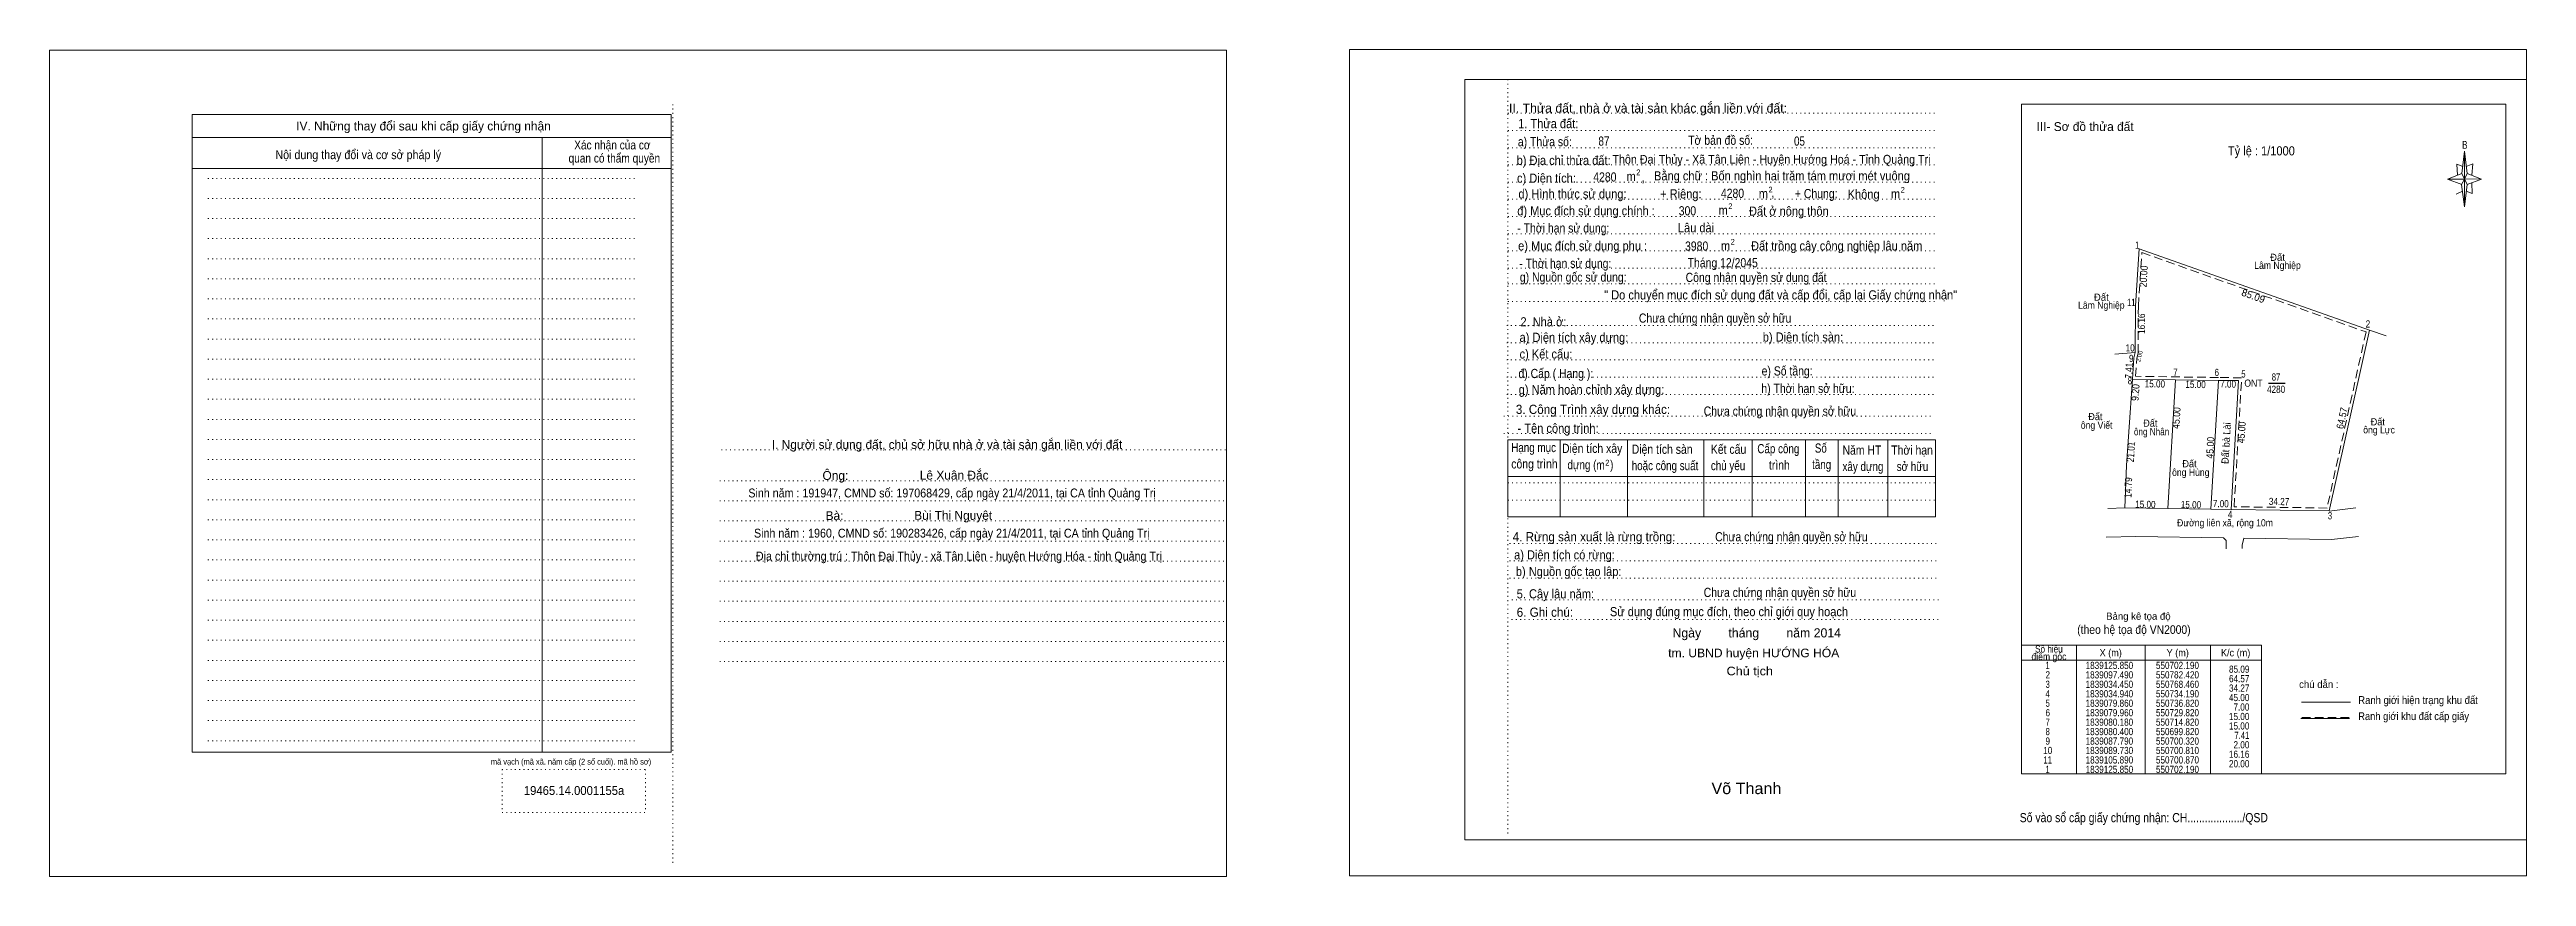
# Model space of a CAD drawing. Header units: metres. Extents: x 549264 to 550127, y 1838727 to 1839015.
import ezdxf
from ezdxf.enums import TextEntityAlignment as Align

# ---------------------------------------------------------------- set-up
doc = ezdxf.new("R2010")
doc.units = ezdxf.units.M
doc.linetypes.add('DOTTED', pattern=[1.5, 0.3, -1.2])
doc.linetypes.add('MEDIUM_DASHED', pattern=[4.5, 3, -1.5])
for name, color, linetype, lineweight in [('1', 7, 'DOTTED', 13), ('10', 7, 'Continuous', 13), ('2', 7, 'Continuous', 13), ('30', 7, 'Continuous', 13), ('50', 7, 'Continuous', 13), ('63', 7, 'Continuous', 13)]:
    doc.layers.add(name, color=color, linetype=linetype, lineweight=lineweight)
for name, color, linetype in [('11', 7, 'Continuous'), ('18', 7, 'Continuous'), ('20', 7, 'Continuous'), ('29', 7, 'Continuous'), ('3', 7, 'Continuous'), ('9', 7, 'Continuous')]:
    doc.layers.add(name, color=color, linetype=linetype)

msp = doc.modelspace()

# ---------------------------------------------------------------- linework, layer by layer
at = {"layer": '1', "linetype": 'Continuous'}
for p, q in [((549757.12, 1839004.35), (550127.32, 1839004.35)), ((549757.12, 1839004.35), (549757.12, 1838739.35)), ((550127.32, 1839004.35), (550127.32, 1838739.35)), ((549757.12, 1838739.35), (550127.32, 1838739.35))]:
    msp.add_line(p, q, dxfattribs=at)
at = {"layer": '1'}
for p, q in [((549772.12, 1839004.35), (549772.12, 1838741.55)), ((549481.02, 1838995.65), (549481.02, 1838730.65)), ((549772.12, 1838992.55), (549921.22, 1838992.55)), ((549772.12, 1838986.55), (549921.22, 1838986.55)), ((549772.12, 1838980.55), (549921.22, 1838980.55)), ((549772.12, 1838974.55), (549921.22, 1838974.55)), ((549318.82, 1838969.85), (549467.92, 1838969.85)), ((549772.12, 1838968.55), (549921.22, 1838968.55)), ((549318.82, 1838962.85), (549467.92, 1838962.85)), ((549318.82, 1838955.85), (549467.92, 1838955.85)), ((549772.12, 1838962.55), (549921.22, 1838962.55)), ((549772.12, 1838956.55), (549921.22, 1838956.55)), ((549318.82, 1838948.85), (549467.92, 1838948.85)), ((549772.12, 1838950.55), (549921.22, 1838950.55)), ((549318.82, 1838941.85), (549467.92, 1838941.85)), ((549772.12, 1838944.55), (549921.22, 1838944.55)), ((549772.12, 1838938.55), (549921.22, 1838938.55)), ((549318.82, 1838934.85), (549467.92, 1838934.85)), ((549772.12, 1838933.05), (549921.22, 1838933.05)), ((549318.82, 1838927.85), (549467.92, 1838927.85)), ((549772.12, 1838926.95), (549921.22, 1838926.95)), ((549318.82, 1838920.85), (549467.92, 1838920.85)), ((549318.82, 1838913.85), (549467.92, 1838913.85)), ((549771.72, 1838918.55), (549920.82, 1838918.55)), ((549771.72, 1838912.55), (549920.82, 1838912.55)), ((549318.82, 1838906.85), (549467.92, 1838906.85)), ((549771.72, 1838906.55), (549920.82, 1838906.55)), ((549318.82, 1838899.85), (549467.92, 1838899.85)), ((549771.72, 1838900.55), (549920.82, 1838900.55)), ((549318.82, 1838892.85), (549467.92, 1838892.85)), ((549770.72, 1838886.95), (549919.82, 1838886.95)), ((549771.72, 1838894.55), (549920.82, 1838894.55)), ((549318.82, 1838885.85), (549467.92, 1838885.85)), ((549318.82, 1838878.85), (549467.92, 1838878.85)), ((549770.72, 1838880.95), (549919.82, 1838880.95)), ((549318.82, 1838871.85), (549467.92, 1838871.85)), ((549497.92, 1838875.25), (549674.02, 1838875.25)), ((549318.82, 1838864.85), (549467.92, 1838864.85)), ((549497.32, 1838864.45), (549673.42, 1838864.45)), ((549772.12, 1838863.75), (549921.22, 1838863.75)), ((549318.82, 1838857.85), (549467.92, 1838857.85)), ((549497.32, 1838857.45), (549673.42, 1838857.45)), ((549772.12, 1838857.75), (549921.22, 1838857.75)), ((549318.82, 1838850.85), (549467.92, 1838850.85)), ((549318.82, 1838843.85), (549467.92, 1838843.85)), ((549497.32, 1838850.45), (549673.42, 1838850.45)), ((549497.32, 1838843.45), (549673.42, 1838843.45)), ((549318.82, 1838836.85), (549467.92, 1838836.85)), ((549497.32, 1838836.45), (549673.42, 1838836.45)), ((549772.72, 1838842.55), (549921.82, 1838842.55)), ((549772.72, 1838836.55), (549921.82, 1838836.55)), ((549318.82, 1838829.85), (549467.92, 1838829.85)), ((549497.32, 1838829.45), (549673.42, 1838829.45)), ((549772.72, 1838830.55), (549921.82, 1838830.55)), ((549318.82, 1838822.85), (549467.92, 1838822.85)), ((549497.32, 1838822.45), (549673.42, 1838822.45)), ((549773.52, 1838822.95), (549922.62, 1838822.95)), ((549318.82, 1838815.85), (549467.92, 1838815.85)), ((549318.82, 1838808.85), (549467.92, 1838808.85)), ((549497.32, 1838815.45), (549673.42, 1838815.45)), ((549773.42, 1838816.05), (549922.52, 1838816.05)), ((549318.82, 1838801.85), (549467.92, 1838801.85)), ((549497.32, 1838808.45), (549673.42, 1838808.45)), ((549497.32, 1838801.45), (549673.42, 1838801.45)), ((549318.82, 1838794.85), (549467.92, 1838794.85)), ((549318.82, 1838787.85), (549467.92, 1838787.85)), ((549318.82, 1838780.85), (549467.92, 1838780.85)), ((549318.82, 1838773.85), (549467.92, 1838773.85)), ((549421.42, 1838763.85), (549471.42, 1838763.85)), ((549421.42, 1838763.85), (549421.42, 1838748.85)), ((549471.42, 1838763.85), (549471.42, 1838748.85)), ((549421.42, 1838748.85), (549471.42, 1838748.85))]:
    msp.add_line(p, q, dxfattribs=at)
at = {"layer": '1', "linetype": 'Continuous'}
for points in [[(549263.62, 1838726.55), (549674.02, 1838726.55), (549674.02, 1839014.55), (549263.62, 1839014.55)], [(549716.92, 1838726.75), (550127.32, 1838726.75), (550127.32, 1839014.75), (549716.92, 1839014.75)]]:
    msp.add_lwpolyline(points, close=True, dxfattribs=at)
at = {"layer": '10'}
for p, q in [((549772.12, 1838878.75), (549921.22, 1838878.75)), ((549772.12, 1838878.75), (549772.12, 1838851.85)), ((549790.42, 1838878.75), (549790.42, 1838851.85)), ((549813.82, 1838878.75), (549813.82, 1838851.85)), ((549840.42, 1838878.75), (549840.42, 1838851.85)), ((549857.32, 1838878.75), (549857.32, 1838851.85)), ((549875.92, 1838878.75), (549875.92, 1838851.85)), ((549887.32, 1838878.75), (549887.32, 1838851.85)), ((549904.62, 1838878.75), (549904.62, 1838851.85)), ((549921.22, 1838878.75), (549921.22, 1838851.85)), ((549772.12, 1838865.95), (549921.22, 1838865.95)), ((549772.12, 1838851.85), (549921.22, 1838851.85))]:
    msp.add_line(p, q, dxfattribs=at)
at = {"layer": '2'}
for p, q in [((549313.32, 1838992.15), (549480.42, 1838992.15)), ((549313.32, 1838992.15), (549313.32, 1838769.85)), ((549480.42, 1838992.15), (549480.42, 1838769.85)), ((549313.32, 1838984.15), (549480.42, 1838984.15)), ((549435.42, 1838984.15), (549435.42, 1838769.85)), ((549313.32, 1838973.35), (549480.42, 1838973.35)), ((549313.32, 1838769.85), (549480.42, 1838769.85))]:
    msp.add_line(p, q, dxfattribs=at)
msp.add_lwpolyline([(549951.22, 1838995.75), (550120.12, 1838995.75), (550120.12, 1838762.35), (549951.22, 1838762.35)], close=True, dxfattribs=at)
at = {"layer": '30'}
for p, q in [((550104.82, 1838971.55), (550105.72, 1838979.35)), ((550104.82, 1838967.75), (550099.82, 1838969.55)), ((550102.82, 1838964.35), (550105.02, 1838965.35)), ((550106.62, 1838967.75), (550105.72, 1838959.95)), ((550108.42, 1838964.55), (550106.32, 1838965.35)), ((550106.62, 1838971.55), (550111.62, 1838969.55)), ((550108.22, 1838968.35), (550108.42, 1838964.55))]:
    msp.add_line(p, q, dxfattribs=at)
for points in [[(550105.12, 1838973.95), (550103.02, 1838974.75), (550103.32, 1838970.95)], [(550106.32, 1838973.95), (550108.62, 1838974.95), (550108.22, 1838970.95)], [(550105.72, 1838969.55), (550104.82, 1838971.55), (550099.82, 1838969.55)], [(550105.72, 1838969.55), (550106.62, 1838967.75), (550111.62, 1838969.55)]]:
    msp.add_lwpolyline(points, dxfattribs=at)
for points in [[(550105.72, 1838979.35), (550106.62, 1838971.55), (550105.72, 1838969.55)], [(550105.72, 1838969.55), (550099.82, 1838969.55), (550104.82, 1838971.55), (550106.62, 1838967.75), (550111.62, 1838969.55), (550105.72, 1838969.75)], [(550105.72, 1838969.55), (550105.72, 1838959.95), (550104.72, 1838967.75)]]:
    msp.add_lwpolyline(points, close=True, dxfattribs=at)
at = {"layer": '50'}
for p, q in [((550065.92, 1838787.25), (550048.92, 1838787.25)), ((550065.62, 1838781.55), (550048.62, 1838781.55))]:
    msp.add_line(p, q, dxfattribs=at)
at = {"layer": '50', "linetype": 'MEDIUM_DASHED'}
msp.add_line((550065.52, 1838781.95), (550048.42, 1838781.95), dxfattribs=at)
at = {"layer": '63'}
for p, q in [((549990.99, 1838925.38), (549992.31, 1838945.34)), ((549992.31, 1838945.34), (550072.54, 1838916.98)), ((549990.93, 1838909.22), (549990.99, 1838925.38)), ((550072.54, 1838916.98), (550058.58, 1838853.94)), ((550072.54, 1838916.98), (550078.37, 1838914.92)), ((549983.79, 1838908.62), (549990.93, 1838909.22)), ((549990.93, 1838909.22), (549990.44, 1838907.28)), ((549990.93, 1838909.22), (549990.44, 1838907.28)), ((549990.93, 1838909.22), (549990.44, 1838907.28)), ((549989.94, 1838899.89), (550004.94, 1838899.67)), ((550017.31, 1838854.53), (550019.94, 1838899.45)), ((550019.94, 1838899.45), (550026.94, 1838899.35)), ((549988.69, 1838881.56), (549987.84, 1838869.75)), ((549987.84, 1838869.75), (549987.31, 1838854.97)), ((549987.84, 1838869.75), (549987.31, 1838854.97)), ((549987.84, 1838869.75), (549987.31, 1838854.97)), ((549981.35, 1838854.81), (549987.31, 1838854.97)), ((550024.31, 1838854.43), (550058.58, 1838853.94)), ((550058.57, 1838853.92), (550067.82, 1838855.03)), ((550028.8, 1838844.45), (550059.3, 1838843.94)), ((549951.22, 1838801.89), (550034.91, 1838801.89)), ((549970.37, 1838807.16), (549970.37, 1838762.35)), ((549994.32, 1838807.16), (549994.32, 1838762.35)), ((550017.12, 1838807.16), (550017.12, 1838762.35))]:
    msp.add_line(p, q, dxfattribs=at)
at = {"layer": '63', "lineweight": 25}
for q in [(550042.77, 1838898.49), (550043.14, 1838898.49)]:
    msp.add_line((550037.35, 1838898.49), q, dxfattribs=at)
at = {"layer": '63', "linetype": 'MEDIUM_DASHED'}
msp.add_lwpolyline([(549993.23, 1838943.96), (550071.38, 1838916.34), (550057.78, 1838854.96), (550025.37, 1838855.41), (550028, 1838900.33), (550019.96, 1838900.45), (549991.01, 1838900.87), (549991.44, 1838907.12), (549991.93, 1838909.1), (549991.99, 1838925.34)], close=True, dxfattribs=at)
at = {"layer": '63'}
for points in [[(549990.99, 1838925.38), (549990.93, 1838909.22), (549990.44, 1838907.28)], [(549990.44, 1838907.28), (549989.94, 1838899.89), (549988.69, 1838881.54)], [(550002.31, 1838854.75), (550004.94, 1838899.67), (550019.94, 1838899.45)], [(550017.31, 1838854.53), (550024.31, 1838854.43), (550026.94, 1838899.35)], [(549987.84, 1838869.75), (549987.31, 1838854.97), (550002.31, 1838854.75), (550017.31, 1838854.53)], [(549980.75, 1838844.77), (549991.14, 1838845.07), (550021.73, 1838844.56)], [(550021.73, 1838844.56), (550022.59, 1838843.64), (550022.58, 1838840.73)], [(550028.13, 1838840.89), (550028.14, 1838842.02), (550028.8, 1838844.45)], [(550028.8, 1838844.45), (550059.3, 1838843.94), (550068.78, 1838845.08)]]:
    msp.add_lwpolyline(points, dxfattribs=at)
msp.add_lwpolyline([(549951.22, 1838807.16), (550034.91, 1838807.16), (550034.91, 1838762.35), (549951.22, 1838762.35)], close=True, dxfattribs=at)

# ---------------------------------------------------------------- texts
at = {"layer": '1', "width": 0.85}
msp.add_text('mã vạch (mã xã. năm cấp (2 số cuối). mã hồ sơ)', height=2, dxfattribs=at).set_placement((549445.47, 1838765.55), align=Align.CENTER)
at = {"layer": '10'}
for s, p in [('IV. Những thay đổi sau khi cấp giấy chứng nhận', (549394.02, 1838986.55)), ('III- Sơ đồ thửa đất', (549973.42, 1838986.35)), ('I. Người sử dụng đất, chủ sở hữu nhà ở và tài sản gắn liền với đất', (549576.57, 1838875.55))]:
    msp.add_text(s, height=3.1, dxfattribs=at).set_placement(p, align=Align.CENTER)
for s, width, p in [('Xác nhận của cơ', 0.85, (549459.87, 1838979.95)), ('Nội dung thay đổi và cơ sở pháp lý', 0.9, (549371.27, 1838976.55)), ('  Thôn Đại Thủy - Xã Tân Liên - Huyện Hướng Hoá - Tỉnh Quảng Trị', 0.9, (549863.02, 1838974.95)), ('Địa chỉ thường trú : Thôn Đại Thủy - xã Tân Liên - huyện Hướng Hóa - tỉnh Quảng Trị', 0.9, (549580.72, 1838836.65))]:
    msp.add_text(s, height=3.1, dxfattribs=dict(at, width=width)).set_placement(p, align=Align.CENTER)
at = {"layer": '11', "width": 0.95}
msp.add_text('19465.14.0001155a', height=3.1, dxfattribs=at).set_placement((549446.52, 1838754.95), align=Align.CENTER)
at = {"layer": '18', "width": 0.9}
for s, p in [('Sinh năm : 191947, CMND số: 197068429, cấp ngày 21/4/2011, tại CA tỉnh Quảng Trị', (549578.32, 1838858.65)), ('Sinh năm : 1960, CMND số: 190283426, cấp ngày 21/4/2011, tại CA tỉnh Quảng Trị', (549578.22, 1838844.65))]:
    msp.add_text(s, height=3.1, dxfattribs=at).set_placement(p, align=Align.CENTER)
at = {"layer": '18'}
for s, p in [('Lê Xuân Đắc', (549579.07, 1838864.85)), ('Bùi Thị Nguyệt', (549578.72, 1838850.85))]:
    msp.add_text(s, height=3.1, dxfattribs=at).set_placement(p, align=Align.CENTER)
at = {"layer": '2'}
for s, p in [('II. Thửa đất, nhà ở và tài sản khác gắn liền với đất:', (549772.52, 1838992.75)), (',', (549818.72, 1838968.65)), (',', (549863.92, 1838963.35))]:
    msp.add_text(s, height=3.2, dxfattribs=at).set_placement(p)
for s, height, width, p in [('1. Thửa đất:', 3.2, 0.9, (549775.72, 1838987.35)), ('a) Thửa số:', 3.2, 0.85, (549775.62, 1838981.05)), ('Tờ bản đồ số:', 3.2, 0.85, (549835.02, 1838981.55)), ('2', 2, 0.8, (549816.92, 1838970.95)), ('c) Diện tích:', 3.2, 0.9, (549775.32, 1838968.35)), ('d) Hình thức sử dụng:', 3.2, 0.9, (549775.82, 1838962.85)), ('m', 3.2, 0.9, (549813.52, 1838968.95)), ('+ Riêng:', 3.2, 0.9, (549825.22, 1838962.85)), ('m', 3.2, 0.9, (549859.62, 1838962.95)), ('2', 2, 0.8, (549863.02, 1838964.95)), ('+ Chung:', 3.2, 0.85, (549872.22, 1838962.95)), ('Không', 3.2, 0.9, (549890.62, 1838962.75)), ('m', 3.2, 0.9, (549905.72, 1838962.85)), ('2', 2, 0.8, (549909.12, 1838964.85)), ('đ) Mục đích sử dụng chính : ', 3.2, 0.9, (549775.42, 1838956.95)), ('300', 3.2, 0.85, (549831.72, 1838956.95)), ('m', 3.2, 0.9, (549845.62, 1838957.15)), ('2', 2, 0.8, (549849.02, 1838959.15)), ('Đất ở nông thôn', 3.2, 0.9, (549856.22, 1838956.85)), ('- Thời hạn sử dụng: ', 3.2, 0.85, (549775.42, 1838950.95)), ('e) Mục đích sử dụng phụ : ', 3.2, 0.9, (549775.72, 1838944.75)), ('Lâu dài', 3.2, 0.9, (549831.42, 1838951.05)), ('m', 3.2, 0.9, (549846.42, 1838944.75)), ('2', 2, 0.8, (549849.82, 1838946.75)), ('Đất trồng cây công nghiệp lâu năm ', 3.2, 0.9, (549856.92, 1838944.75)), ('- Thời hạn sử dụng: ', 3.2, 0.85, (549776.12, 1838938.65)), ('Tháng 12/2045', 3.2, 0.85, (549834.82, 1838938.85)), ('g) Nguồn gốc sử dụng: ', 3.2, 0.85, (549776.32, 1838933.85)), ('2. Nhà ở:', 3.2, 0.9, (549776.52, 1838918.25)), ('a) Diện tích xây dựng:', 3.2, 0.9, (549776.22, 1838912.85)), ('b) Diện tích sàn:', 3.2, 0.9, (549861.02, 1838912.95)), ('đ) Cấp ( Hạng ):', 3.2, 0.85, (549775.82, 1838900.25)), ('c) Kết cấu:', 3.2, 0.9, (549776.22, 1838907.05)), ('e) Số tầng:', 3.2, 0.85, (549860.62, 1838901.15)), ('g) Năm hoàn chỉnh xây dựng:', 3.2, 0.9, (549775.92, 1838894.65)), ('h) Thời hạn sở hữu:', 3.2, 0.85, (549860.52, 1838895.05)), ('3. Công Trình xây dựng khác:', 3.2, 0.95, (549774.92, 1838887.75)), ('- Tên công trình:', 3.2, 0.9, (549775.52, 1838881.15)), (' Số', 3.2, 0.8, (549878.22, 1838874.25)), ('công trình', 3.2, 0.85, (549773.32, 1838868.75)), ('Hạng mục', 3.2, 0.8, (549773.32, 1838874.45)), ('Diện tích xây', 3.2, 0.85, (549791.02, 1838874.15)), ('  dựng (     )', 3.2, 0.8, (549791.02, 1838868.45)), ('m', 3.2, 0.85, (549802.92, 1838868.35)), ('2', 2.014, 0.75, (549806.12, 1838869.75)), ('hoặc công suất', 3.2, 0.8, (549815.32, 1838868.15)), ('Diện tích sàn', 3.2, 0.85, (549815.32, 1838873.85)), ('chủ yếu', 3.2, 0.8, (549842.92, 1838868.15)), ('Kết cấu', 3.2, 0.85, (549842.92, 1838873.85)), ('Cấp công', 3.2, 0.8, (549859.12, 1838874.05)), ('    trình', 3.2, 0.85, (549859.12, 1838868.35)), ('tầng', 3.2, 0.8, (549878.22, 1838868.55)), ('xây dựng', 3.2, 0.8, (549888.82, 1838867.85)), ('Năm HT', 3.2, 0.85, (549888.82, 1838873.55)), ('Thời hạn', 3.2, 0.85, (549905.82, 1838873.55)), ('  sở hữu', 3.2, 0.8, (549905.82, 1838867.85)), ('4. Rừng sản xuất là rừng trồng:', 3.2, 0.95, (549773.82, 1838843.35)), ('a) Diện tích có rừng:', 3.2, 0.9, (549774.32, 1838837.05)), ('b) Nguồn gốc tạo lập:', 3.2, 0.9, (549774.92, 1838831.25)), ('5. Cây lâu năm:', 3.2, 0.9, (549775.22, 1838823.45)), ('6. Ghi chú:', 3.2, 0.95, (549775.22, 1838817.05)), ('Số vào sổ cấp giấy chứng nhận: CH.................../QSD', 3.2, 0.85, (549950.62, 1838745.45))]:
    msp.add_text(s, height=height, dxfattribs=dict(at, width=width)).set_placement(p)
for s, height, width, p in [('quan có thẩm quyền', 3.1, 0.85, (549460.57, 1838975.35)), ('b) Địa chỉ thửa đất:', 3.2, 0.9, (549791.57, 1838974.55))]:
    msp.add_text(s, height=height, dxfattribs=dict(at, width=width)).set_placement(p, align=Align.CENTER)
at = {"layer": '20'}
for s, height, p in [('Ông: ', 3.1, (549538.22, 1838864.75)), ('Bà: ', 3.1, (549537.92, 1838850.75)), ('Bảng kê tọa độ', 2.5, (549991.995, 1838816.01))]:
    msp.add_text(s, height=height, dxfattribs=at).set_placement(p, align=Align.CENTER)
at = {"layer": '20', "width": 0.9}
msp.add_text('(theo hệ tọa độ VN2000)', height=3, dxfattribs=at).set_placement((549990.44, 1838811.09), align=Align.CENTER)
at = {"layer": '29', "width": 0.9}
msp.add_text('Bằng chữ : Bốn nghìn hai trăm tám mươi mét vuông', height=3.2, dxfattribs=at).set_placement((549867.72, 1838969.15), align=Align.CENTER)
at = {"layer": '29', "width": 0.85}
for s, p in [('4280', (549801.92, 1838968.75)), ('4280', (549846.42, 1838963.05)), ('3980', (549833.92, 1838944.65))]:
    msp.add_text(s, height=3.2, dxfattribs=at).set_placement(p)
at = {"layer": '3', "width": 0.8}
for s, p in [('87', (549803.72, 1838981.25)), ('05', (549871.92, 1838981.25))]:
    msp.add_text(s, height=3.2, dxfattribs=at).set_placement(p)
at = {"layer": '30', "width": 0.75}
msp.add_text('B', height=2.756, dxfattribs=at).set_placement((550105.82, 1838980.15), align=Align.CENTER)
at = {"layer": '50', "width": 0.9}
msp.add_text('Tỷ lệ : 1/1000', height=3.2, dxfattribs=at).set_placement((550023.22, 1838977.85))
at = {"layer": '50'}
for s, height, p in [('Ngày        tháng        năm 2014', 3.2, (549858.92, 1838809.85)), ('chú dẫn :', 2.5, (550054.92, 1838792.25))]:
    msp.add_text(s, height=height, dxfattribs=at).set_placement(p, align=Align.CENTER)
for s, height, width, p in [('tm. UBND huyện HƯỚNG HÓA', 3, 1.05, (549857.87, 1838802.95)), (' Chủ tịch', 3, 1.1, (549855.87, 1838796.65)), ('Ranh giới khu đất cấp giấy', 2.7, 0.9, (550087.97, 1838781.05)), ('Ranh giới hiện trạng khu đất', 2.75, 0.9, (550089.52, 1838786.65)), ('Võ Thanh', 4, 1.05, (549855.32, 1838755.25))]:
    msp.add_text(s, height=height, dxfattribs=dict(at, width=width)).set_placement(p, align=Align.CENTER)
at = {"layer": '63'}
for s, width, p in [(' 1', 0.75, (549992.31, 1838945.34)), (' 11', 0.8, (549990.99, 1838925.38)), (' 2', 0.85, (550072.83, 1838917.86)), (' 10', 0.85, (549990.71, 1838909.52)), (' 9', 0.85, (549990.31, 1838905.86)), (' 8', 0.8, (549989.78, 1838898.06)), (' 7', 0.8, (550005.66, 1838901.02)), (' 6', 0.85, (550020.12, 1838900.98)), (' 5', 0.8, (550029.37, 1838900.43)), ('ONT ', 0.9, (550036.13, 1838897.24)), (' 4', 0.85, (550024.8, 1838851.52)), (' 3', 0.8, (550059.55, 1838851.03)), ('85.09', 0.85, (550030.71, 1838797.54)), ('34.27', 0.85, (550030.71, 1838790.95)), ('64.57', 0.85, (550030.71, 1838794.24)), ('45.00', 0.85, (550030.7, 1838787.65)), ('15.00', 0.85, (550030.7, 1838781.06)), ('7.00', 0.85, (550030.7, 1838784.35)), ('15.00', 0.85, (550030.7, 1838777.76)), ('7.41', 0.8, (550030.69, 1838774.48)), ('20.00', 0.85, (550030.7, 1838764.59)), ('16.16', 0.85, (550030.7, 1838767.89)), ('2.00', 0.85, (550030.7, 1838771.18))]:
    msp.add_text(s, height=2.5, dxfattribs=dict(at, width=width)).set_placement(p, align=Align.RIGHT)
for s, height, rotation, width, p in [('20.00', 2.5, 86.216, 0.9, (549995.065, 1838935.618)), ('16.16', 2.5, 89.787, 0.85, (549994.323, 1838919.19)), ('7.41', 2.5, 87.215, 0.85, (549989.953, 1838902.744)), ('2.00', 1.476, 75.825, 0.95, (549993.073, 1838907.674)), ('9.20', 2.5, 86.132, 0.9, (549992.236, 1838895.156)), ('15.00', 2.5, 359.167, 0.85, (549997.737, 1838896.987)), ('15.00', 2.5, 359.16, 0.85, (550011.917, 1838896.797)), ('7.00', 2.5, 359.182, 0.85, (550023.262, 1838896.94)), ('45.00', 2.5, 86.471, 0.9, (550006.508, 1838886.268)), ('64.57', 2.5, 77.514, 0.9, (550064.196, 1838886.005)), ('21.01', 2.5, 85.961, 0.85, (549990.642, 1838874.437)), ('45.00', 2.5, 86.471, 0.9, (550018.298, 1838875.908)), ('Đất bà Lài', 2.5, 86.649, 0.95, (550023.835, 1838877.502)), ('45.00', 2.5, 86.649, 0.9, (550029.216, 1838881.237)), ('14.79', 2.5, 87.946, 0.85, (549989.711, 1838862.05)), ('15.00', 2.5, 359.16, 0.85, (549994.417, 1838854.977)), ('15.00', 2.5, 359.16, 0.85, (550010.317, 1838854.887)), ('7.00', 2.5, 359.182, 0.85, (550020.722, 1838855.23)), ('34.27', 2.5, 359.181, 0.85, (550041.032, 1838855.969))]:
    msp.add_text(s, height=height, rotation=rotation, dxfattribs=dict(at, width=width)).set_placement(p, align=Align.CENTER)
for s, width, p in [('Lâm Nghiệp', 0.9, (550040.51, 1838938.3)), ('Lâm Nghiệp', 0.9, (549979.07, 1838924.4)), ('4280', 0.85, (550040.015, 1838895.1)), ('87', 0.8, (550040, 1838899.38)), ('Đất ', 0.95, (549977.43, 1838885.59)), ('Đất ', 0.95, (550075.92, 1838883.76)), ('ông Viết', 0.9, (549977.435, 1838882.59)), ('ông Nhân', 0.85, (549996.605, 1838880.3)), ('Đất ', 0.95, (549996.6, 1838883.3)), ('ông Lực', 0.9, (550075.925, 1838880.96)), ('Đất ', 0.95, (550010.26, 1838869.15)), ('ông Hùng', 0.9, (550010.265, 1838866.15)), ('Đường liên xã, rộng 10m', 0.9, (550022.205, 1838848.57)), ('điểm góc', 0.9, (549960.8, 1838801.96)), ('Số hiệu', 0.85, (549960.8, 1838804.59)), (' 1', 0.75, (549959.985, 1838798.86)), ('1839125.850', 0.85, (549981.89, 1838798.86)), ('X (m)', 0.95, (549982.35, 1838803.27)), ('550702.190', 0.85, (550005.625, 1838798.86)), ('Y (m)', 0.95, (550005.715, 1838803.27)), ('K/c (m)', 0.95, (550025.91, 1838803.27)), (' 4', 0.85, (549959.985, 1838788.97)), (' 3', 0.8, (549960, 1838792.27)), (' 2', 0.85, (549960.01, 1838795.56)), ('1839097.490', 0.85, (549981.89, 1838795.56)), ('1839034.450', 0.85, (549981.89, 1838792.27)), ('1839034.940', 0.85, (549981.89, 1838788.97)), ('550782.420', 0.85, (550005.625, 1838795.56)), ('550768.460', 0.85, (550005.625, 1838792.27)), ('550734.190', 0.85, (550005.625, 1838788.97)), (' 5', 0.8, (549960, 1838785.68)), (' 6', 0.85, (549960.01, 1838782.38)), ('1839079.860', 0.85, (549981.89, 1838785.68)), ('1839079.960', 0.85, (549981.89, 1838782.38)), ('550736.820', 0.85, (550005.625, 1838785.68)), ('550729.820', 0.85, (550005.625, 1838782.38)), (' 9', 0.85, (549959.995, 1838772.49)), (' 8', 0.8, (549960.01, 1838775.79)), (' 7', 0.8, (549960.01, 1838779.08)), ('1839080.180', 0.85, (549981.89, 1838779.08)), ('1839080.400', 0.85, (549981.89, 1838775.79)), ('1839087.790', 0.85, (549981.89, 1838772.49)), ('550714.820', 0.85, (550005.625, 1838779.08)), ('550699.820', 0.85, (550005.625, 1838775.79)), ('550700.320', 0.85, (550005.625, 1838772.49)), (' 10', 0.85, (549959.995, 1838769.21)), (' 11', 0.8, (549959.995, 1838765.91)), ('1839089.730', 0.85, (549981.89, 1838769.21)), ('1839105.890', 0.85, (549981.89, 1838765.91)), ('550700.810', 0.85, (550005.625, 1838769.21)), ('550700.870', 0.85, (550005.625, 1838765.91)), (' 1', 0.75, (549959.985, 1838762.61)), ('1839125.850', 0.85, (549981.89, 1838762.61)), ('550702.190', 0.85, (550005.625, 1838762.61))]:
    msp.add_text(s, height=2.5, dxfattribs=dict(at, width=width)).set_placement(p, align=Align.CENTER)
for p in [(550040.515, 1838941.1), (549979.075, 1838927.2)]:
    msp.add_text('Đất', height=2.5, dxfattribs=at).set_placement(p, align=Align.CENTER)
msp.add_text('85.09', height=2.5, rotation=340.532, dxfattribs=at).set_placement((550031.658, 1838927.68), align=Align.CENTER)
at = {"layer": '9'}
for s, width, p in [('" Do chuyển mục đích sử dụng đất và cấp đổi, cấp lại Giấy chứng nhận"', 0.9, (549805.72, 1838927.65)), ('Công nhận quyền sử dụng đất ', 0.85, (549834.12, 1838933.75)), ('Chưa chứng nhận quyền sở hữu', 0.85, (549817.82, 1838919.55)), ('Chưa chứng nhận quyền sở hữu', 0.85, (549840.42, 1838887.15)), ('Chưa chứng nhận quyền sở hữu', 0.85, (549844.42, 1838843.35)), ('Chưa chứng nhận quyền sở hữu', 0.85, (549840.42, 1838823.95)), ('Sử dụng đúng mục đích, theo chỉ giới quy hoạch', 0.9, (549807.72, 1838817.25))]:
    msp.add_text(s, height=3.2, dxfattribs=dict(at, width=width)).set_placement(p)

doc.saveas('drawing.dxf')
